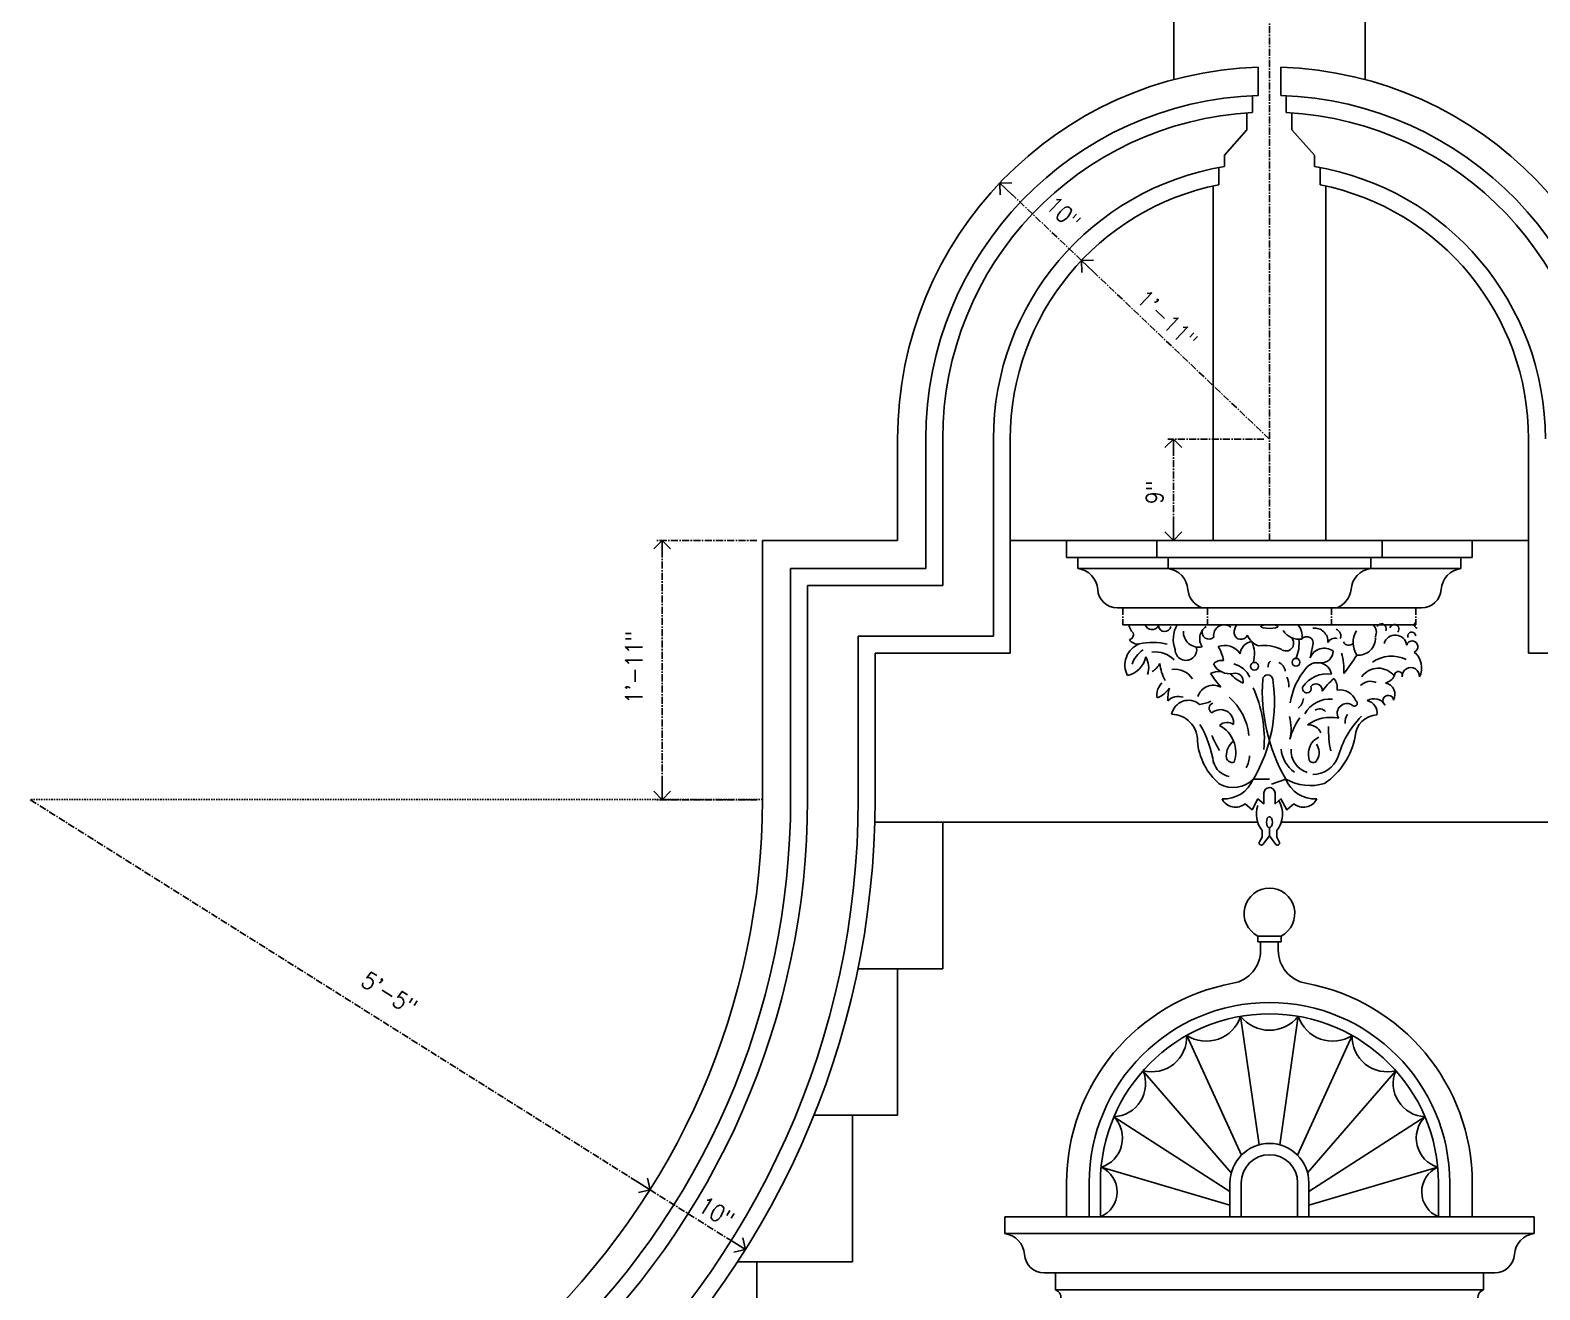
# Model space of a CAD drawing. Header units: inches. Extents: x 10 to 565, y 33 to 838.
# Drawn here: x 339.6 to 473.6, y 613.3 to 725.1 of the extents above; entities that cross this region are included whole.
import ezdxf

# ---------------------------------------------------------------- set-up
doc = ezdxf.new("R2010")
doc.units = ezdxf.units.IN
doc.header["$LTSCALE"] = 0.5
doc.header["$MEASUREMENT"] = 0
doc.linetypes.add('CENTER', pattern=[2, 1.25, -0.25, 0.25, -0.25])
doc.linetypes.add('HIDDEN', pattern=[0.375, 0.25, -0.125])
for name, color, linetype in [('A-ANNO-DIMS', 7, 'Continuous'), ('A-ANNO-NOTE-FINE', 8, 'Continuous'), ('A-ELEV', 2, 'Continuous'), ('A-ELEV-FNSH', 2, 'Continuous')]:
    doc.layers.add(name, color=color, linetype=linetype)
doc.styles.add('NOTE', font='romans.shx', dxfattribs={"width": 0.9})
doc.dimstyles.new('A5-16', dxfattribs={"dimscale": 16, "dimtxt": 0.09375, "dimasz": 0.09375, "dimexe": 0.03125, "dimexo": 0.03125, "dimgap": 0.03125, "dimtad": 1, "dimdec": 4, "dimzin": 3, "dimdsep": 46, "dimlunit": 4, "dimtxsty": 'NOTE', "dimblk1": 'OPEN90', "dimblk2": 'OPEN90', "dimsah": 1, "dimcen": 0.09375, "dimclrd": 256, "dimclre": 256, "dimclrt": 256, "dimaunit": 1, "dimadec": 3, "dimazin": 0, "dimtfac": 0.7, "dimtdec": 4, "dimtmove": 2, "dimatfit": 3, "dimldrblk": 'OPEN90', "dimfxl": 0, "dimfrac": 1, "dimtolj": 1, "dimtzin": 1, "dimlwd": -1, "dimlwe": -1, "dimarcsym": 0})
doc.dimstyles.new('A5-16$0', dxfattribs={"dimscale": 16, "dimtxt": 0.09375, "dimasz": 0.09375, "dimexe": 0.03125, "dimexo": 0.03125, "dimgap": 0.03125, "dimtad": 1, "dimdec": 4, "dimzin": 3, "dimdsep": 46, "dimlunit": 4, "dimtxsty": 'NOTE', "dimblk1": 'OPEN90', "dimblk2": 'OPEN90', "dimsah": 1, "dimcen": 0.09375, "dimclrd": 256, "dimclre": 256, "dimclrt": 256, "dimaunit": 1, "dimadec": 3, "dimazin": 0, "dimtfac": 0.7, "dimtdec": 4, "dimtmove": 2, "dimatfit": 3, "dimldrblk": 'OPEN90', "dimfxl": 0, "dimfrac": 1, "dimtolj": 1, "dimtzin": 1, "dimlwd": -1, "dimlwe": -1, "dimarcsym": 0})

# ---------------------------------------------------------------- blocks, each defined once
blk = doc.blocks.new('_Open90')
at = {"color": 0, "lineweight": -2}
for p, q in [((0, 0), (-1, 0)), ((-0.5, 0.5), (0, 0)), ((0, 0), (-0.5, -0.5))]:
    blk.add_line(p, q, dxfattribs=at)
blk = doc.blocks.new('*D42')
at = {"layer": 'A-ANNO-DIMS', "linetype": 'CENTER'}
blk.add_line((449.6, 688.81), (434.01, 703.61), dxfattribs=at)
at = {"layer": 'Defpoints', "color": 0, "linetype": 'CENTER'}
for p in [(432.92, 704.65), (449.6, 688.81)]:
    blk.add_point(p, dxfattribs=at)
at = {"layer": 'A-ANNO-DIMS', "linetype": 'CENTER', "xscale": 1.5, "yscale": 1.5, "zscale": 1.5, "rotation": 136.4922783052379}
blk.add_blockref('_Open90', (432.92, 704.65), dxfattribs=at)
at = {"layer": 'A-ANNO-DIMS', "linetype": 'CENTER', "insert": (440.52, 699.43), "char_height": 1.5, "attachment_point": 5, "rotation": 316.4923, "style": 'NOTE'}
blk.add_mtext('\\A1;1\'-11"', dxfattribs=at)
blk = doc.blocks.new('*D43')
at = {"layer": 'A-ANNO-DIMS', "linetype": 'CENTER'}
blk.add_line((432.92, 704.65), (426.77, 710.49), dxfattribs=at)
at = {"layer": 'Defpoints', "color": 0, "linetype": 'CENTER'}
for p in [(425.68, 711.52), (432.92, 704.65)]:
    blk.add_point(p, dxfattribs=at)
at = {"layer": 'A-ANNO-DIMS', "linetype": 'CENTER', "xscale": 1.5, "yscale": 1.5, "zscale": 1.5, "rotation": 136.4922783052392}
blk.add_blockref('_Open90', (425.68, 711.52), dxfattribs=at)
at = {"layer": 'A-ANNO-DIMS', "linetype": 'CENTER', "insert": (431.3, 708.85), "char_height": 1.5, "attachment_point": 5, "rotation": 316.4923, "style": 'NOTE'}
blk.add_mtext('\\A1;10"', dxfattribs=at)
blk = doc.blocks.new('*D44')
at = {"layer": 'A-ANNO-DIMS', "linetype": 'CENTER'}
for p, q in [((449.1, 688.81), (440.58, 688.81)), ((441.08, 681.31), (441.08, 687.31)), ((444.1, 679.81), (440.58, 679.81))]:
    blk.add_line(p, q, dxfattribs=at)
at = {"layer": 'Defpoints', "color": 0, "linetype": 'CENTER'}
for p in [(441.08, 688.81), (449.6, 688.81), (444.6, 679.81)]:
    blk.add_point(p, dxfattribs=at)
at = {"layer": 'A-ANNO-DIMS', "linetype": 'CENTER', "xscale": 1.5, "yscale": 1.5, "zscale": 1.5}
for p, rotation in [((441.08, 688.81), 90), ((441.08, 679.81), 270)]:
    blk.add_blockref('_Open90', p, dxfattribs=dict(at, rotation=rotation))
at = {"layer": 'A-ANNO-DIMS', "linetype": 'CENTER', "insert": (439.41, 684.07), "char_height": 1.5, "attachment_point": 5, "rotation": 90, "style": 'NOTE'}
blk.add_mtext('\\A1;9"', dxfattribs=at)
blk = doc.blocks.new('*D45')
at = {"layer": 'A-ANNO-DIMS', "linetype": 'CENTER'}
for p, q in [((404.1, 679.81), (395.2, 679.81)), ((395.7, 658.31), (395.7, 678.31)), ((404.1, 656.81), (395.2, 656.81))]:
    blk.add_line(p, q, dxfattribs=at)
at = {"layer": 'Defpoints', "color": 0, "linetype": 'CENTER'}
for p in [(395.7, 679.81), (404.6, 679.81), (404.6, 656.81)]:
    blk.add_point(p, dxfattribs=at)
at = {"layer": 'A-ANNO-DIMS', "linetype": 'CENTER', "xscale": 1.5, "yscale": 1.5, "zscale": 1.5}
for p, rotation in [((395.7, 679.81), 90), ((395.7, 656.81), 270)]:
    blk.add_blockref('_Open90', p, dxfattribs=dict(at, rotation=rotation))
at = {"layer": 'A-ANNO-DIMS', "linetype": 'CENTER', "insert": (393.19, 668.55), "char_height": 1.5, "attachment_point": 5, "rotation": 90, "style": 'NOTE'}
blk.add_mtext('\\A1;1\'-11"', dxfattribs=at)
blk = doc.blocks.new('*D46')
at = {"layer": 'A-ANNO-DIMS', "linetype": 'CENTER'}
blk.add_line((339.6, 656.81), (393.35, 623), dxfattribs=at)
at = {"layer": 'Defpoints', "color": 0, "linetype": 'CENTER'}
for p in [(339.6, 656.81), (394.62, 622.2)]:
    blk.add_point(p, dxfattribs=at)
at = {"layer": 'A-ANNO-DIMS', "linetype": 'CENTER', "xscale": 1.5, "yscale": 1.5, "zscale": 1.5, "rotation": 327.8306938692025}
blk.add_blockref('_Open90', (394.62, 622.2), dxfattribs=at)
at = {"layer": 'A-ANNO-DIMS', "linetype": 'CENTER', "insert": (371.48, 639.62), "char_height": 1.5, "attachment_point": 5, "rotation": 327.8307, "style": 'NOTE'}
blk.add_mtext('\\A1;5\'-5"', dxfattribs=at)
blk = doc.blocks.new('*D47')
at = {"layer": 'A-ANNO-DIMS', "linetype": 'CENTER'}
blk.add_line((394.62, 622.2), (401.81, 617.69), dxfattribs=at)
at = {"layer": 'Defpoints', "color": 0, "linetype": 'CENTER'}
for p in [(394.62, 622.2), (403.08, 616.89)]:
    blk.add_point(p, dxfattribs=at)
at = {"layer": 'A-ANNO-DIMS', "linetype": 'CENTER', "xscale": 1.5, "yscale": 1.5, "zscale": 1.5, "rotation": 327.8306938692027}
blk.add_blockref('_Open90', (403.08, 616.89), dxfattribs=at)
at = {"layer": 'A-ANNO-DIMS', "linetype": 'CENTER', "insert": (400.51, 620.21), "char_height": 1.5, "attachment_point": 5, "rotation": 327.8307, "style": 'NOTE'}
blk.add_mtext('\\A1;10"', dxfattribs=at)

msp = doc.modelspace()

# ---------------------------------------------------------------- linework, layer by layer
at = {"layer": 'A-ANNO-NOTE-FINE', "linetype": 'CENTER'}
msp.add_line((449.60043, 679.81194), (449.60043, 741.81194), dxfattribs=at)
at = {"layer": 'A-ANNO-NOTE-FINE', "linetype": 'HIDDEN'}
msp.add_line((404.60043, 656.81194), (339.60043, 656.81194), dxfattribs=at)
at = {"layer": 'A-ELEV'}
for p, q in [((441.10043, 720.69846), (441.10043, 735.81194)), ((458.10043, 720.69846), (458.10043, 735.81194)), ((448.60043, 721.79679), (448.60043, 719.29554)), ((450.60043, 721.79679), (450.60043, 719.29554)), ((448.10043, 719.27503), (448.10043, 717.77312)), ((451.10043, 719.27503), (451.10043, 717.77312)), ((447.60043, 717.74289), (447.60043, 716.24289)), ((451.60043, 717.74289), (451.60043, 716.24289)), ((445.60043, 713.98321), (447.60043, 716.24289)), ((451.60043, 716.24289), (453.60043, 713.98321)), ((445.10043, 712.89513), (445.10043, 711.36743)), ((445.60043, 713.98321), (445.60043, 712.98321)), ((453.60043, 713.98321), (453.60043, 712.98321)), ((454.10043, 712.89513), (454.10043, 711.36743)), ((444.60043, 711.26189), (444.60043, 679.81194)), ((454.60043, 711.26189), (454.60043, 679.81194)), ((416.60043, 688.81194), (416.60043, 679.81194)), ((419.10043, 688.81194), (419.10043, 677.31194)), ((420.60043, 688.81194), (420.60043, 675.81194)), ((425.10043, 688.81194), (425.10043, 671.31194)), ((426.60043, 688.81194), (426.60043, 669.81194)), ((472.60043, 688.81194), (472.60043, 669.81194)), ((404.60043, 679.81194), (416.60043, 679.81194)), ((404.60043, 679.81194), (404.60043, 656.81194)), ((426.60043, 679.81194), (472.60043, 679.81194)), ((431.60043, 679.81194), (431.60043, 678.31194)), ((439.60043, 679.81194), (439.60043, 678.31194)), ((459.60043, 679.81194), (459.60043, 678.31194)), ((467.60043, 679.81194), (467.60043, 678.31194)), ((467.60043, 679.81194), (467.60043, 678.31194)), ((431.60043, 678.31194), (467.60043, 678.31194)), ((432.60043, 678.31194), (432.60043, 677.31194)), ((440.60043, 678.31194), (440.60043, 677.31194)), ((458.60043, 678.31194), (458.60043, 677.31194)), ((466.60043, 678.31194), (466.60043, 677.31194)), ((466.60043, 678.31194), (466.60043, 677.31194)), ((407.10043, 677.31194), (419.10043, 677.31194)), ((407.10043, 677.31194), (407.10043, 656.81194)), ((432.60043, 677.31194), (466.60043, 677.31194)), ((408.60043, 675.81194), (420.60043, 675.81194)), ((408.60043, 675.81194), (408.60043, 656.81194)), ((436.10043, 673.8266), (463.10043, 673.8266)), ((436.60043, 672.3266), (462.60043, 672.3266)), ((413.10043, 671.31194), (413.10043, 656.81194)), ((413.10043, 671.31194), (425.10043, 671.31194)), ((414.60043, 669.81194), (414.60043, 656.81194)), ((414.60043, 669.81194), (426.60043, 669.81194)), ((484.60043, 669.81194), (472.60043, 669.81194)), ((414.60043, 654.81194), (448.5552, 654.81194)), ((420.60043, 654.81194), (420.60043, 641.81194)), ((450.64565, 654.81194), (484.60043, 654.81194)), ((448.56965, 644.70964), (450.6312, 644.70964)), ((448.56965, 644.70964), (448.56965, 644.20964)), ((450.6312, 644.70964), (450.6312, 644.20964)), ((448.56965, 644.20964), (450.6312, 644.20964)), ((448.81965, 644.20964), (448.81965, 643.4688)), ((450.3812, 644.20964), (450.3812, 643.4688)), ((413.08512, 641.81194), (420.60043, 641.81194)), ((416.60043, 641.81194), (416.60043, 628.81194)), ((448.68344, 626.18969), (447.04397, 637.59249)), ((450.51741, 626.18969), (452.15688, 637.59249)), ((447.10814, 625.26928), (442.25712, 635.89154)), ((452.09271, 625.26928), (456.94373, 635.89154)), ((446.21881, 623.71454), (438.3774, 632.76401)), ((452.98204, 623.71454), (460.82345, 632.76401)), ((409.17772, 628.81194), (416.60043, 628.81194)), ((412.60043, 628.81194), (412.60043, 615.81194)), ((446.10043, 622.06126), (435.79707, 628.68282)), ((453.10043, 622.06126), (463.40379, 628.68282)), ((446.10043, 620.83964), (434.66456, 624.19751)), ((453.10043, 620.83964), (464.5363, 624.19751)), ((431.60043, 622.81194), (431.60043, 619.81194)), ((433.60043, 622.81194), (433.60043, 619.81194)), ((434.60043, 622.81194), (434.60043, 619.81194)), ((446.10043, 622.81194), (446.10043, 619.81194)), ((447.10043, 622.81194), (447.10043, 619.81194)), ((452.10043, 622.81194), (452.10043, 619.81194)), ((453.10043, 622.81194), (453.10043, 619.81194)), ((464.60043, 622.81194), (464.60043, 619.81194)), ((465.60043, 622.81194), (465.60043, 619.81194)), ((467.60043, 622.81194), (467.60043, 619.81194)), ((473.10043, 619.81194), (426.10043, 619.81194)), ((426.10043, 619.81194), (426.10043, 618.31194)), ((473.10043, 619.81194), (473.10043, 618.31194)), ((473.10043, 618.31194), (426.10043, 618.31194)), ((402.4017, 615.81194), (412.60043, 615.81194)), ((404.10043, 615.81194), (404.10043, 602.81194)), ((429.60043, 614.8266), (469.60043, 614.8266)), ((430.60043, 614.8266), (430.60043, 613.3266)), ((468.60043, 614.8266), (468.60043, 613.3266)), ((430.60043, 613.3266), (468.60043, 613.3266))]:
    msp.add_line(p, q, dxfattribs=at)
at = {"layer": 'A-ELEV', "linetype": 'CENTER'}
for p, q in [((436.60043, 673.8266), (436.60043, 672.3266)), ((444.10043, 673.8266), (444.10043, 672.3266)), ((455.10043, 673.8266), (455.10043, 672.3266)), ((462.60043, 673.8266), (462.60043, 672.3266))]:
    msp.add_line(p, q, dxfattribs=at)
at = {"layer": 'A-ELEV'}
for centre, radius, start, end in [((449.60043, 688.81194), 33, 91.7365016, 180), ((449.60043, 688.81194), 33, 0, 88.2634984), ((449.60043, 688.81194), 30.5, 91.8788869, 180), ((449.60043, 688.81194), 30.5, 0, 88.1211131), ((449.60043, 688.81194), 29, 92.9648978, 180), ((449.60043, 688.81194), 29, 0, 87.0351022), ((449.60043, 688.81194), 24.5, 99.3964774, 180), ((449.59842, 688.81024), 24.50201, 0.0039843, 80.5995383), ((449.60043, 688.81194), 23, 101.2828243, 180), ((449.60043, 688.81194), 23, 0, 78.7171757), ((432.35877, 675.3266), 2, 3.8225537, 83.0600688), ((440.35877, 675.3266), 2, 3.8225537, 83.0600688), ((458.84208, 675.3266), 2, 96.9399312, 176.1774463), ((466.84208, 675.3266), 2, 96.9399312, 176.1774463), ((436.10043, 675.5766), 1.75, 183.8225537, 270), ((444.36543, 675.70224), 2.02565, 186.8702264, 247.8114248), ((454.83543, 675.70224), 2.02565, 292.1885752, 353.1297736), ((463.10043, 675.5766), 1.75, 270, 356.1774463), ((339.60043, 656.81194), 65, 312.8815648, 0), ((339.60043, 656.81194), 67.5, 312.8402069, 0), ((339.60043, 656.81194), 69, 312.8161492, 0), ((339.60043, 656.81194), 73.5, 311.7063223, 0), ((339.60043, 656.81194), 75, 311.5884316, 0), ((449.60043, 646.70964), 2.25, 297.2660445, 242.7339555), ((445.81965, 643.4688), 3, 280.3719133, 0), ((453.3812, 643.4688), 3, 180, 259.6280867), ((449.60043, 622.81194), 18, 100.3719133, 180), ((449.60043, 622.81194), 18, 0, 79.6280867), ((449.60043, 622.81194), 16, 0, 180), ((449.60043, 622.81194), 15, 0, 180), ((443.9899, 638.6012), 3.21634, 237.4017792, 341.7223207), ((449.60043, 639.60675), 3.25464, 218.2349396, 321.7650604), ((455.21095, 638.6012), 3.21634, 198.2776793, 302.5982208), ((439.15382, 635.77103), 3.10564, 255.5221998, 2.2239172), ((460.04703, 635.77103), 3.10564, 177.7760828, 284.4778002), ((435.67585, 631.61692), 2.9366, 272.3656792, 23.0212326), ((463.525, 631.61692), 2.9366, 156.9787674, 267.6343208), ((433.83769, 626.79192), 2.72299, 287.6776256, 43.9811971), ((465.36316, 626.79192), 2.72299, 136.0188029, 252.3223744), ((449.60043, 622.81194), 3.5, 0, 180), ((449.60043, 622.81194), 2.5, 0, 180), ((433.70287, 622.01832), 2.38195, 292.1365035, 66.1879398), ((465.49798, 622.01832), 2.38195, 113.8120602, 247.8634965), ((425.85877, 616.3266), 2, 3.8225537, 83.0600688), ((473.34208, 616.3266), 2, 96.9399312, 176.1774463), ((429.60043, 616.5766), 1.75, 183.8225537, 270), ((469.60043, 616.5766), 1.75, 270, 356.1774463), ((430.3864, 612.6521), 0.70764, 355.3049247, 72.3952156), ((468.81445, 612.6521), 0.70764, 107.6047844, 184.6950753)]:
    msp.add_arc(centre, radius, start, end, dxfattribs=at)
at = {"layer": 'A-ELEV-FNSH'}
for p, q in [((448.15543, 658.64472), (449.60043, 658.64472)), ((451.04543, 658.64472), (449.78307, 658.18833)), ((448.94287, 654.08871), (448.94287, 653.4943)), ((449.60043, 654.32095), (449.60043, 653.60838)), ((450.25798, 654.08871), (450.25798, 653.4943)), ((448.94287, 653.4943), (448.7222, 653.07015)), ((449.02925, 652.82553), (449.60043, 653.60838)), ((450.1716, 652.82553), (449.60043, 653.60838)), ((450.25798, 653.4943), (450.47865, 653.07015))]:
    msp.add_line(p, q, dxfattribs=at)
for points in [[(447.4448, 656.45469), (448.06734, 655.91808), (448.58002, 656.87188), (449.10043, 656.45469), (449.10043, 657.41489)], [(451.75605, 656.45469), (451.13351, 655.91808), (450.62083, 656.87188), (450.10043, 656.45469), (450.10043, 657.42936)]]:
    msp.add_lwpolyline(points, dxfattribs=at)
for centre in [(448.2744, 668.64556), (451.96174, 669.0024)]:
    msp.add_circle(centre, 0.34851, dxfattribs=at)
for centre, radius, start, end in [((438.56841, 672.62349), 1.47679, 191.5980097, 223.901744), ((437.07266, 671.45919), 0.45389, 282.8792326, 18.0001296), ((439.17667, 672.5459), 0.64953, 199.7325763, 331.0761791), ((440.3016, 672.29006), 0.55947, 185.9820187, 348.8172803), ((443.54941, 671.03804), 2.48718, 148.7965335, 201.0377244), ((443.31736, 671.69998), 1.35748, 177.6158402, 283.4179436), ((444.68317, 671.10081), 1.27452, 123.2572416, 214.4652867), ((444.2343, 671.6612), 0.60558, 160.1055038, 314.4813564), ((445.57944, 671.39363), 0.93541, 49.791318, 190.1287102), ((447.81819, 671.54048), 1.36146, 144.7316368, 179.1151436), ((447.06845, 671.65128), 0.61811, 188.3515885, 337.4108723), ((449.20683, 672.05297), 1.69297, 202.1796347, 250.2071865), ((452.23439, 672.70113), 1.66197, 212.2023176, 278.6360015), ((451.05737, 671.32928), 1.45214, 349.233238, 43.3766975), ((453.58354, 670.82294), 1.21618, 357.2654913, 95.8808958), ((455.32337, 671.35175), 0.61424, 337.5397704, 69.4940326), ((459.10928, 670.7326), 2.07832, 149.2117745, 212.0768552), ((458.15943, 671.6503), 0.93174, 335.2780441, 46.5387449), ((459.54496, 671.98361), 0.42167, 333.2764486, 154.8143077), ((460.77229, 670.3868), 1.02591, 8.1032527, 164.1277531), ((460.68775, 671.9343), 0.41233, 321.4697554, 164.2086935), ((462.23978, 671.33237), 0.3456, 2.464219, 203.9947637), ((462.77383, 672.32924), 0.30671, 127.9874584, 260.1089319), ((438.79064, 668.75409), 2.01754, 111.6604509, 207.1944422), ((437.89646, 671.46781), 0.85186, 211.9734705, 280.1074201), ((439.68855, 668.08186), 2.39648, 122.5734144, 161.9613298), ((439.24887, 665.39153), 5.37399, 76.1291408, 102.9345858), ((442.18694, 670.1296), 0.95905, 179.0688921, 13.7237232), ((445.63315, 668.89556), 1.60516, 32.3193938, 111.7017068), ((442.63487, 668.72639), 2.92237, 8.233441, 34.6267182), ((448.19165, 669.63733), 1.20764, 97.6133313, 174.4679818), ((445.38585, 669.69147), 2.88383, 345.7435332, 23.2790393), ((449.11699, 666.88036), 3.61215, 65.2618498, 97.6912966), ((451.06595, 670.68924), 0.68579, 230.374656, 47.8308569), ((449.01597, 670.67592), 3.21904, 335.689418, 6.4812601), ((452.92296, 670.70061), 0.56609, 341.2237864, 140.8521266), ((436.71987, 673.59277), 17.01905, 345.7082812, 349.5928054), ((454.4651, 668.90294), 1.34478, 53.9466254, 158.6984377), ((455.41518, 670.45416), 0.69069, 73.6993668, 153.2612633), ((456.63854, 671.02144), 0.50156, 203.3981224, 321.5039882), ((457.48289, 671.16538), 1.54237, 264.9917683, 1.5255741), ((462.27466, 670.38672), 0.50775, 290.0775196, 163.4436679), ((461.78796, 670.53141), 5.684341886080801e-14, 196.2065054, 0), ((436.57121, 669.88552), 2.09697, 281.6910245, 348.9368171), ((436.97473, 668.53278), 1.90799, 341.5572725, 29.8736162), ((439.47832, 667.61694), 2.30497, 43.5099354, 97.5493268), ((438.14759, 669.81366), 1.95324, 302.8064553, 332.1226853), ((443.49613, 669.22381), 3.63638, 185.1031309, 210.4155163), ((445.32707, 668.22446), 0.94192, 77.7384017, 138.1703531), ((446.07664, 669.62325), 1.64331, 207.9655838, 281.1364137), ((445.52711, 669.14489), 5.684341886080801e-14, 196.466882, 0), ((445.86745, 666.70275), 2.22508, 26.0689131, 74.7588453), ((449.96486, 668.69126), 0.48442, 123.9495857, 196.0519205), ((450.02329, 668.08446), 0.99609, 7.6090497, 66.1787925), ((453.86118, 667.68833), 1.2809, 11.6770418, 144.0337782), ((454.19451, 670.00074), 1.0621, 266.5533806, 359.4286886), ((451.5304, 668.36248), 4.68645, 355.5292003, 18.1679854), ((442.09543, 679.11995), 17.96464, 321.7460177, 328.1080992), ((457.34824, 669.6289), 5.684341886080801e-14, 270, 153.086096), ((460.44398, 666.52016), 3.0216, 64.4141518, 124.4321256), ((461.27432, 668.50596), 1.83047, 333.7177704, 50.0797191), ((441.24268, 666.59646), 1.78391, 31.7275068, 99.8544197), ((445.28922, 665.91554), 2.27562, 90.4598577, 113.5606076), ((456.25295, 675.85254), 14.23431, 213.4741352, 219.5765189), ((448.8972, 670.60121), 3.8214, 223.3001882, 244.6429726), ((446.56313, 667.31408), 0.71703, 346.6055256, 104.6311345), ((436.50166, 665.47832), 13.54109, 329.6914285, 8.5710086), ((464.56629, 666.41808), 15.59612, 176.0353479, 209.895305), ((449.4495, 667.43542), 0.4462, 7.857201, 172.142799), ((449.69702, 666.90123), 1.63338, 356.5807909, 28.4980999), ((457.49494, 664.49446), 6.11436, 139.8050603, 171.369768), ((454.73021, 665.37123), 2.605, 81.4930421, 147.120525), ((459.27782, 662.79353), 6.19108, 129.6530432, 143.9921003), ((454.36, 666.74361), 1.2657, 350.692392, 40.1776839), ((459.27251, 666.66782), 1.8048, 37.7656376, 144.539237), ((459.46677, 668.55349), 1.45874, 287.2757832, 327.6599372), ((461.04706, 667.83268), 0.35288, 340.4969581, 189.7135374), ((462.14829, 667.7578), 0.7698, 355.3538788, 183.1969469), ((441.11451, 666.09799), 1.5065, 134.6152462, 190.0557158), ((438.77287, 668.02077), 2.3483, 291.4378073, 326.2201411), ((444.31143, 665.65824), 3.73918, 163.5817199, 181.0129741), ((444.59982, 665.5637), 1.39757, 60.8059252, 163.7107609), ((447.26065, 667.14798), 5.684341886080801e-14, 153.2110513, 0), ((438.14758, 662.18844), 11.00153, 355.2223216, 24.3787649), ((452.92541, 666.68597), 0.39562, 165.4410001, 25.4302988), ((452.71498, 666.74062), 0.17822, 165.4409038, 165.4410001), ((453.73028, 666.5374), 0.54931, 349.0708032, 144.5680093), ((455.85118, 665.0422), 1.51617, 21.1014555, 99.1898075), ((458.56863, 666.12713), 1.18871, 65.4087592, 137.7558538), ((460.14494, 665.58372), 0.47836, 7.4133269, 233.6020866), ((459.70366, 666.13903), 1.04021, 331.6725744, 79.1216514), ((439.63115, 665.83494), 5.684341886080801e-14, 200.1114315, 0), ((441.50811, 664.6099), 1.35629, 71.4397667, 133.5965488), ((442.41712, 664.10103), 1.5282, 49.8175852, 169.031077), ((443.24479, 667.66505), 2.40171, 273.7806988, 298.8198526), ((444.71133, 664.92669), 0.46209, 107.2654794, 241.6701585), ((445.25026, 663.63135), 1.16811, 352.5773139, 130.4733683), ((442.59434, 661.97982), 5.21359, 5.9332208, 48.7306435), ((451.28075, 665.93326), 1.33895, 310.7503193, 354.2599148), ((454.94786, 663.25227), 2.48807, 84.5061877, 151.8553665), ((454.06544, 664.14179), 0.71923, 43.5339883, 123.3136237), ((456.46754, 664.49176), 0.84868, 52.541561, 212.2809732), ((457.13852, 665.36752), 0.25456, 232.541561, 60.0321821), ((458.87573, 664.63833), 1.13354, 29.6259248, 121.3294541), ((458.02145, 664.50346), 1.1345, 350.928578, 76.4976819), ((440.87524, 662.05107), 2.34111, 358.6170677, 88.9817101), ((434.85986, 658.52377), 9.90158, 8.7235967, 30.092025), ((445.84067, 662.71707), 0.95146, 53.3527108, 134.2687302), ((443.92956, 661.02348), 2.68237, 340.8401568, 62.2979312), ((447.56278, 663.10837), 3.96397, 346.3367159, 15.6753328), ((457.22324, 660.63548), 6.00846, 145.0938519, 165.1832239), ((455.02745, 660.62428), 3.48985, 78.0504375, 126.2174991), ((453.08512, 662.27326), 1.17268, 23.7009041, 95.8565031), ((463.86003, 658.30356), 8.48858, 135.9266049, 164.4744866), ((457.50286, 663.70407), 1.18829, 143.8371711, 186.2749992), ((459.2214, 662.32183), 2.00434, 92.2772956, 177.0060919), ((448.82015, 662.47633), 5.62514, 184.9131239, 229.3025374), ((508.52325, 695.03236), 71.83621, 206.9345216, 208.1305616), ((447.41628, 660.69822), 1.6444, 127.1115435, 181.232313), ((454.66253, 660.89691), 1.60494, 114.9473882, 194.7843994), ((450.77614, 663.65419), 6.55956, 304.5713932, 349.2130127), ((463.40236, 662.97604), 8.55622, 177.8490902, 192.4160309), ((446.29045, 660.63255), 0.51908, 176.6527698, 289.4554384), ((445.80624, 660.66286), 1.13686837721616e-13, 321.9784325, 116.5650512), ((445.48636, 660.80045), 2.35167, 330.3672417, 357.3173906), ((453.42233, 661.55088), 2.79866, 185.1147853, 235.2488818), ((453.56703, 661.17312), 2.04899, 176.4114986, 252.0664948), ((452.67381, 660.99595), 1.3319, 331.9378289, 34.4789546), ((446.40119, 660.67296), 1.84795, 195.9650421, 258.5142867), ((446.46334, 660.14311), 5.684341886080801e-14, 141.6803136, 0), ((453.48599, 660.4663), 0.37585, 176.7886081, 345.2817709), ((453.44672, 661.44901), 2.39907, 269.8688954, 338.6519418), ((446.38985, 660.40868), 2.52174, 240.607156, 315.6127465), ((445.54618, 659.67232), 2.8043, 266.9928828, 338.5039618), ((453.65467, 659.67232), 2.8043, 201.4960382, 273.0071172), ((453.22834, 662.4718), 4.40587, 240.3001969, 286.7521518), ((446.58632, 657.46936), 1.32911, 206.7139609, 310.2336246), ((449.60105, 657.37881), 0.50192, 5.7793618, 175.8786142), ((448.41995, 655.53946), 2.34158, 321.7160901, 30.4427284), ((452.61453, 657.46936), 1.32911, 229.7663754, 333.2860391), ((450.7809, 655.53946), 2.34158, 161.3070474, 218.2839099), ((448.89962, 652.97784), 0.2, 152.5139963, 310.400543), ((450.30123, 652.97784), 0.2, 229.599457, 27.4860037)]:
    msp.add_arc(centre, radius, start, end, dxfattribs=at)
for centre, major_axis, ratio in [((449.60043, 672.16664), (0.7727, 0), 0.207006252), ((449.60043, 654.81194), (0, -0.49099), 0.538702281)]:
    msp.add_ellipse(centre, major_axis=major_axis, ratio=ratio, dxfattribs=at)

# ---------------------------------------------------------------- dimensions: what is measured, and where the dimension line sits
at = {"layer": 'A-ANNO-DIMS', "linetype": 'CENTER'}
for center, mpoint, text, picture, middle in [((432.91895, 704.64635), (425.6784, 711.51922), '10"', '*D43', (431.29559, 708.84865)), ((449.60043, 688.81194), (432.91895, 704.64635), '1\'-11"', '*D42', (440.51888, 699.43345)), ((339.60043, 656.81194), (394.62153, 622.20445), '5\'-5"', '*D46', (371.47818, 639.62479)), ((394.62153, 622.20445), (403.07647, 616.88642), '10"', '*D47', (400.50959, 620.21437))]:
    dim = msp.add_radius_dim(center=center, mpoint=mpoint, text=text, dimstyle='A5-16', dxfattribs=at)
    dim.commit()
    dim.dimension.update_dxf_attribs({"geometry": picture, "text_midpoint": middle, "dimtype": 164})
for base, p1, p2, picture, middle in [((441.08178, 688.81194), (444.60043, 679.81194), (449.60043, 688.81194), '*D44', (439.41333, 684.07182)), ((395.69534, 679.81194), (404.60043, 656.81194), (404.60043, 679.81194), '*D45', (393.19405, 668.5529))]:
    dim = msp.add_linear_dim(base=base, p1=p1, p2=p2, angle=90, dimstyle='A5-16$0', dxfattribs=at)
    dim.commit()
    dim.dimension.update_dxf_attribs({"geometry": picture, "text_midpoint": middle, "dimtype": 160})

doc.saveas('drawing.dxf')
